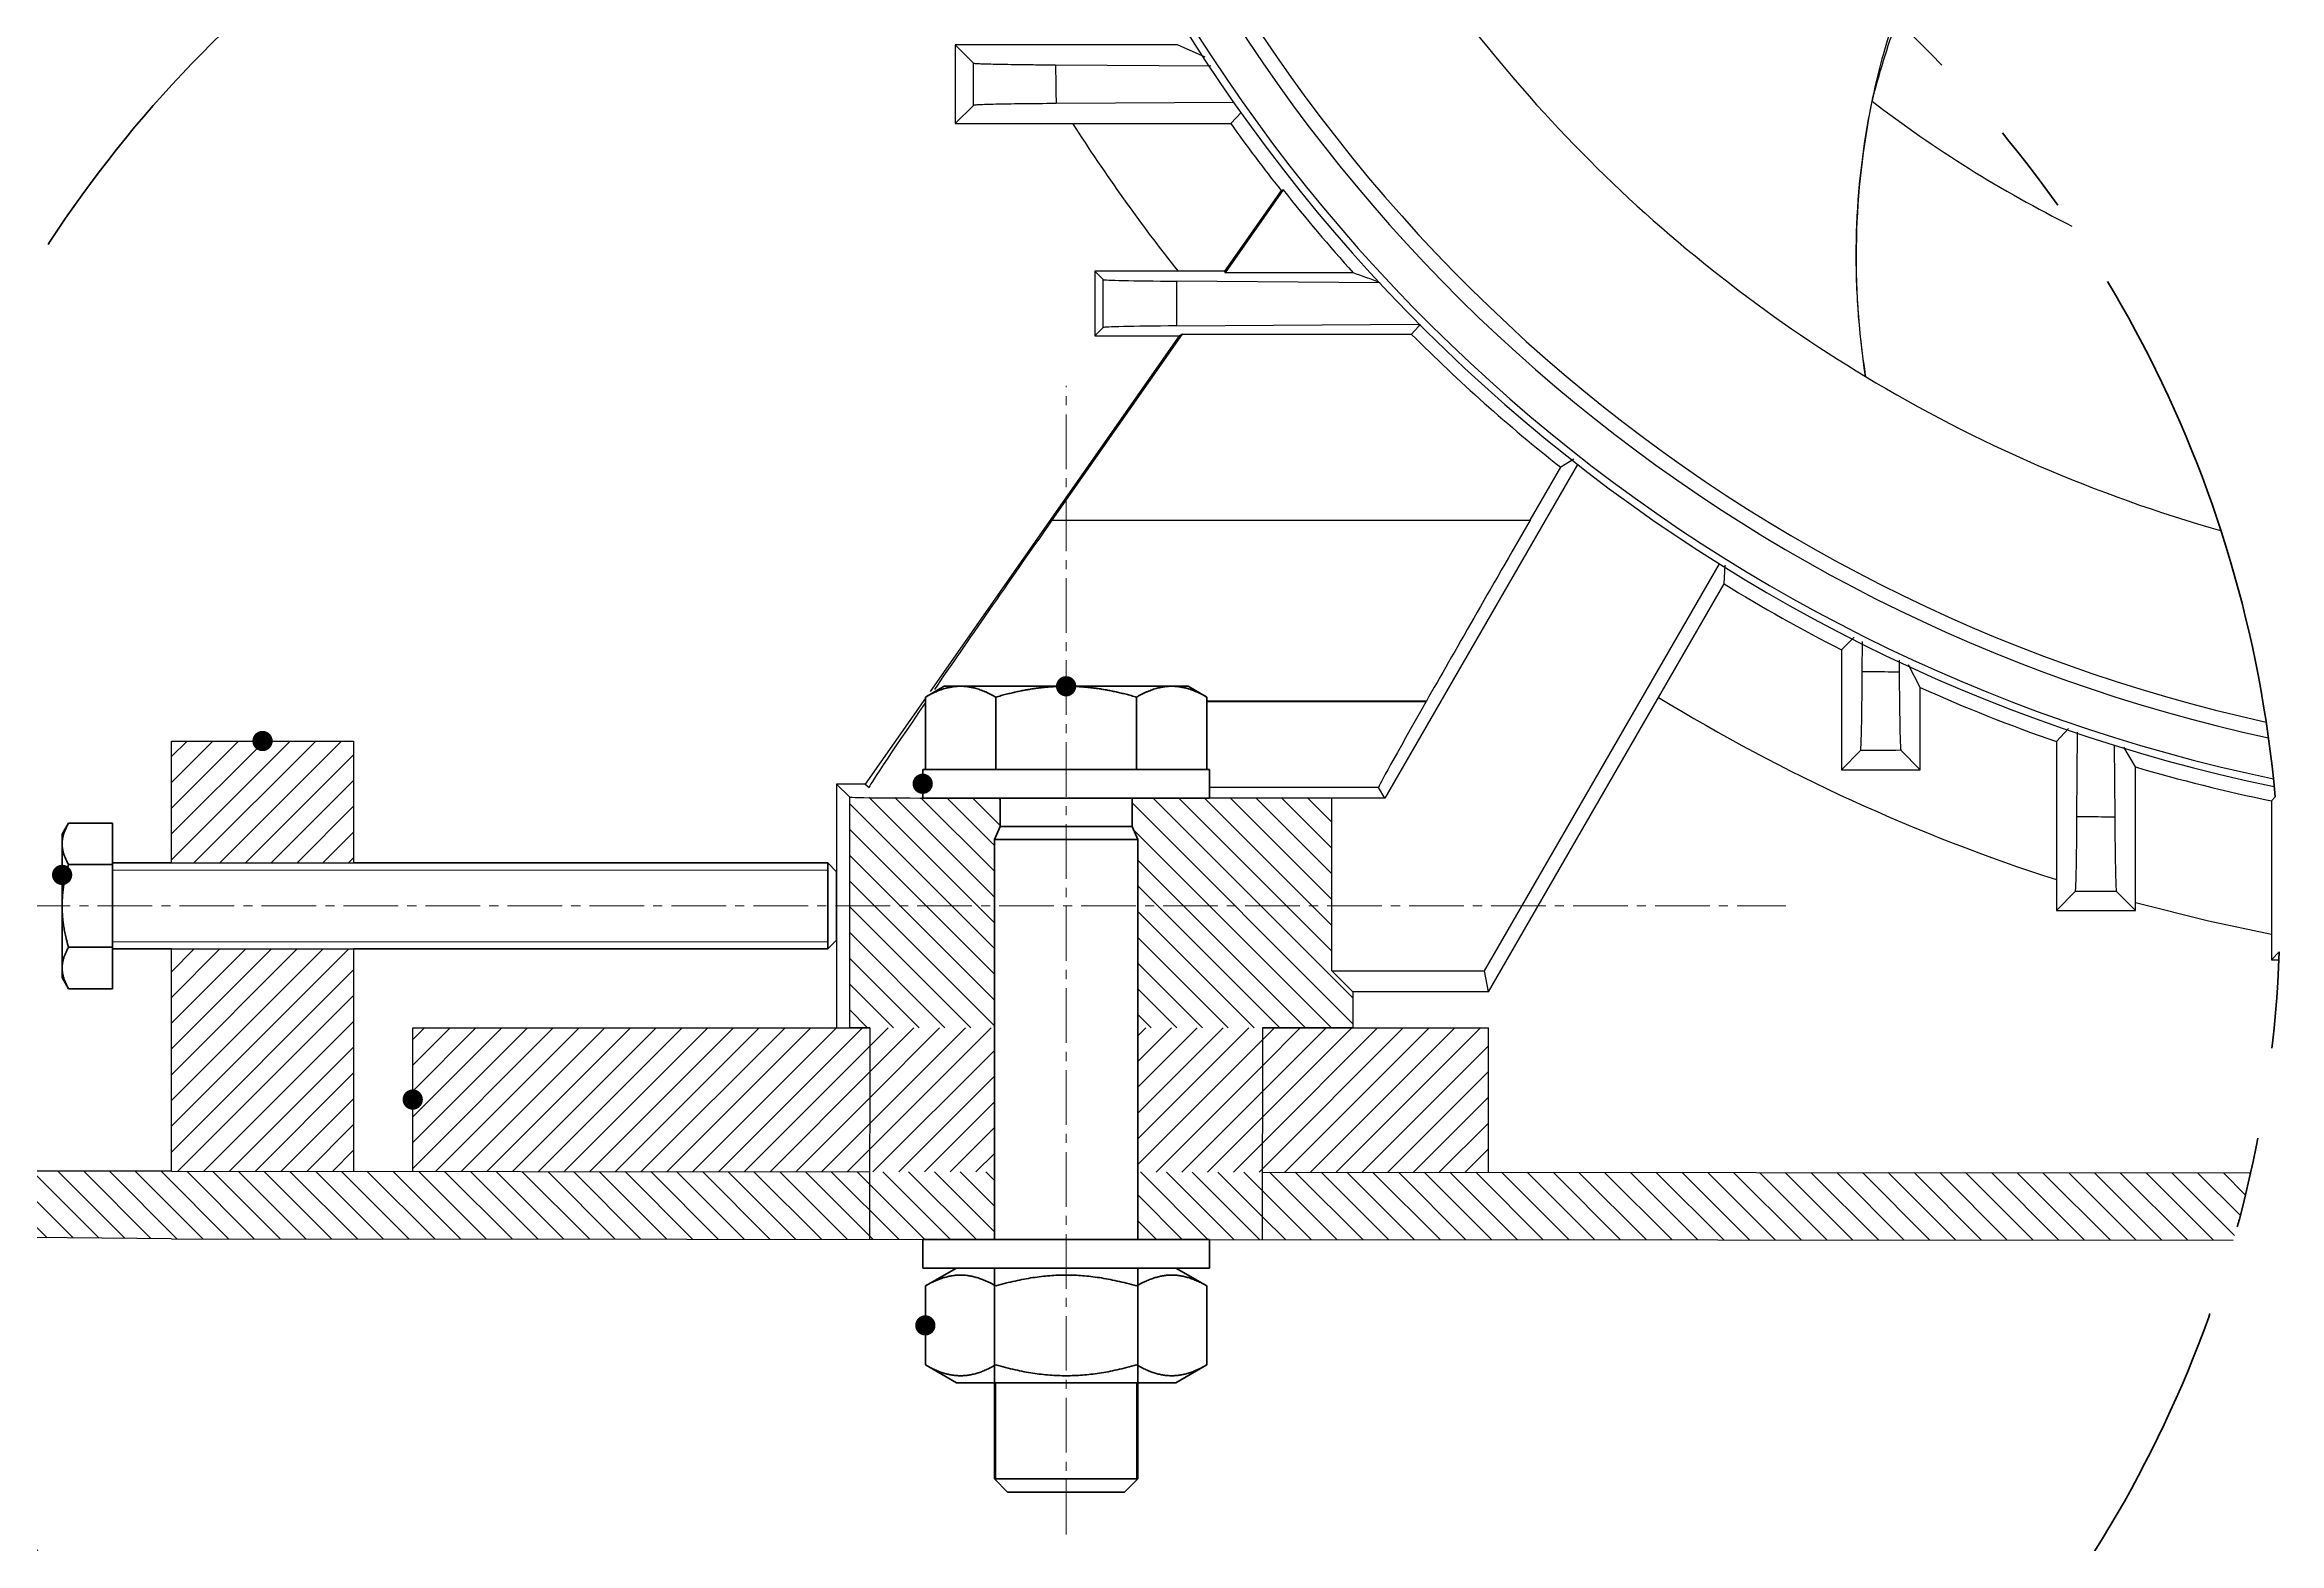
# Model space of a CAD drawing. Header units: millimetres. Extents: x 29178 to 37588, y 1365 to 7305.
# Drawn here: x 32577 to 33356, y 3973 to 4495 of the extents above; entities that cross this region are included whole.
import ezdxf

# ---------------------------------------------------------------- set-up
doc = ezdxf.new("R2010")
doc.units = ezdxf.units.MM
doc.linetypes.add('CENTER2', pattern=[28.575, 19.05, -3.175, 3.175, -3.175])
for name, color, linetype, lineweight in [('CENTRO', 1, 'CENTER2', 15), ('CORTE', 6, 'CENTER2', 35), ('Visível (ISO)', 7, 'Continuous', 35)]:
    doc.layers.add(name, color=color, linetype=linetype, lineweight=lineweight)

msp = doc.modelspace()

# ---------------------------------------------------------------- hatches: boundary and pattern name
h = msp.add_hatch(color=4)
h.dxf.hatch_style = 1
edge = h.paths.add_edge_path()
edge.add_arc((32933.36, 4271.54), 3.54, 0, 360)
h = msp.add_hatch(color=4)
h.dxf.hatch_style = 1
edge = h.paths.add_edge_path()
edge.add_arc((32653.22, 4252.45), 3.54, 0, 360)
h = msp.add_hatch()
h.set_pattern_fill('ANSI31', color=4, scale=2)
h.set_pattern_definition([(45, (285.103, 216.402), (-4.490128, 4.490128), [])])
h.paths.add_polyline_path([(32684.97, 4252.45), (32621.47, 4252.45), (32621.47, 4209.95), (32684.97, 4209.95)])
h = msp.add_hatch(color=4)
h.dxf.hatch_style = 1
edge = h.paths.add_edge_path()
edge.add_arc((32883.36, 4237.54), 3.54, 0, 360)
h = msp.add_hatch()
h.set_pattern_fill('ANSI31', color=4, scale=2, angle=90)
h.paths.add_polyline_path([(33026, 4172.32), (33026, 4194.95), (32958.36, 4194.95), (32958.36, 4152.45), (33001.8, 4152.45), (33033.36, 4152.45), (33033.36, 4164.95)])
h.paths.add_polyline_path([(33026, 4232.54), (32956.33, 4232.54), (32956.33, 4222.67), (32958.36, 4218.07), (32958.36, 4194.95), (33026, 4194.95)])
edge = h.paths.add_edge_path()
edge.add_line((32908.36, 4218.07), (32910.39, 4222.67))
edge.add_line((32910.39, 4222.67), (32910.39, 4232.54))
edge.add_line((32910.39, 4232.54), (32897.92, 4232.54))
edge.add_ellipse((32897.92, 4232.89), major_axis=(40, 0), ratio=0.008727, start_angle=180.5, end_angle=270, ccw=False)
edge.add_line((32857.92, 4232.89), (32857.92, 4194.95))
edge.add_line((32857.92, 4194.95), (32908.36, 4194.95))
edge.add_line((32908.36, 4194.95), (32908.36, 4218.07))
h.paths.add_polyline_path([(32908.36, 4194.95), (32857.92, 4194.95), (32857.92, 4152.45), (32864.92, 4152.45), (32908.36, 4152.45)])
h = msp.add_hatch(color=4)
h.dxf.hatch_style = 1
edge = h.paths.add_edge_path()
edge.add_arc((32583.36, 4205.78), 3.54, 0, 360)
h = msp.add_hatch()
h.set_pattern_fill('ANSI31', color=4, scale=2)
h.paths.add_polyline_path([(32684.97, 4179.95), (32621.47, 4179.95), (32621.47, 4120.54), (32684.97, 4125.76), (32684.97, 4166.09)])
h.paths.add_polyline_path([(32684.97, 4125.76), (32621.47, 4120.54), (32621.47, 4102.45), (32684.97, 4102.4)])
h.paths.add_polyline_path([(32864.92, 4152.45), (32705.58, 4152.45), (32705.58, 4102.39), (32864.88, 4102.27)])
h.paths.add_polyline_path([(33080.58, 4152.45), (33001.8, 4152.45), (33001.76, 4102.16), (33080.58, 4102.1)])
h = msp.add_hatch()
h.set_pattern_fill('ANSI31', color=4, scale=2)
h.paths.add_polyline_path([(32908.36, 4152.45), (32864.92, 4152.45), (32864.88, 4102.27), (32908.36, 4102.23)])
h.paths.add_polyline_path([(33001.8, 4152.45), (32958.36, 4152.45), (32958.36, 4102.2), (33001.76, 4102.16)])
h = msp.add_hatch(color=4)
h.dxf.hatch_style = 1
edge = h.paths.add_edge_path()
edge.add_arc((32705.58, 4127.45), 3.54, 0, 360)
h = msp.add_hatch()
h.set_pattern_fill('ANSI31', color=4, scale=2, angle=90)
h.paths.add_polyline_path([(32864.88, 4102.27), (32621.47, 4102.45), (32520.36, 4102.45, 0.013858), (32526.12, 4079.72), (32621.45, 4078.95), (32864.86, 4078.77)])
h.paths.add_polyline_path([(32908.36, 4102.23), (32864.88, 4102.27), (32864.86, 4078.77), (32908.36, 4078.73)])
h.paths.add_polyline_path([(33001.76, 4102.16), (32958.36, 4102.2), (32958.36, 4078.71), (32983.36, 4078.71), (33001.74, 4078.7)])
h.paths.add_polyline_path([(33346.24, 4101.9), (33001.76, 4102.16), (33001.74, 4078.66), (33340.23, 4078.4, 0.014328)])
h = msp.add_hatch(color=4)
h.dxf.hatch_style = 1
edge = h.paths.add_edge_path()
edge.add_arc((32884.28, 4048.71), 3.54, 0, 360)

# ---------------------------------------------------------------- linework, layer by layer
at = {"color": 7, "linetype": 'Continuous'}
for p, q in [((32972.24, 4495.2), (32894.69, 4495.2)), ((32901.1, 4488.79), (32894.69, 4495.2)), ((32894.69, 4495.2), (32894.69, 4467.7)), ((32981.86, 4490.91), (32972.24, 4495.2)), ((32929.67, 4488.18), (32983.76, 4487.84)), ((32901.04, 4474.06), (32894.69, 4467.7)), ((32991.84, 4475.06), (32929.86, 4474.67)), ((32990.74, 4467.7), (32994.46, 4471.72)), ((32894.69, 4467.7), (32990.74, 4467.7)), ((33008.27, 4444.4), (32988.52, 4416.2)), ((33009.02, 4444.57), (32988.79, 4415.68)), ((33009.02, 4444.57), (33008.27, 4444.4)), ((32988.52, 4416.2), (32943.42, 4416.2)), ((32946.31, 4413.31), (32943.42, 4416.2)), ((32943.42, 4416.2), (32943.42, 4393.7)), ((32946.31, 4396.6), (32946.31, 4413.31)), ((32971.88, 4412.75), (32971.88, 4397.16)), ((33042.56, 4412.23), (32971.88, 4412.75)), ((32988.52, 4416.2), (32988.79, 4415.68)), ((33033.46, 4415.68), (32988.79, 4415.68)), ((32972.77, 4393.7), (32885.92, 4269.67)), ((32973.77, 4394.23), (32928.39, 4329.41)), ((32946.31, 4396.6), (32943.42, 4393.7)), ((32943.42, 4393.7), (32972.77, 4393.7)), ((32971.88, 4397.16), (33056.44, 4397.78)), ((32973.77, 4394.23), (32972.77, 4393.7)), ((32973.77, 4394.23), (33053.8, 4394.23)), ((33111.6, 4348.87), (33044.44, 4232.54)), ((33095.1, 4329.41), (33105.77, 4347.89)), ((33110.37, 4350.76), (33105.77, 4347.89)), ((32928.39, 4329.41), (33095.1, 4329.41)), ((33079.16, 4172.32), (33161.08, 4314.2)), ((33162.71, 4307.21), (33163.15, 4313.75)), ((33080.58, 4164.95), (33162.71, 4307.21)), ((33208.07, 4288.65), (33203.61, 4284.24)), ((33210.91, 4276.74), (33210.98, 4287.17)), ((33203.61, 4284.24), (33203.61, 4242.45)), ((33223.74, 4280.67), (33223.77, 4276.56)), ((33231.11, 4271.08), (33226.99, 4279.02)), ((33231.11, 4242.45), (33231.11, 4271.08)), ((32884.28, 4267.34), (32863.36, 4237.45)), ((33058.94, 4266.33), (32982.43, 4266.33)), ((32982.43, 4266.17), (33058.85, 4266.17)), ((33058.94, 4266.33), (33058.85, 4266.17)), ((33282.85, 4256.76), (33278.61, 4252.23)), ((33285.76, 4226.15), (33285.97, 4255.58)), ((33210.31, 4249.15), (33203.61, 4242.45)), ((33224.36, 4249.2), (33231.11, 4242.45)), ((33278.61, 4252.23), (33278.61, 4193.37)), ((33298.75, 4251.13), (33298.93, 4226.02)), ((33306.11, 4243.42), (33302.07, 4250.27)), ((33203.61, 4242.45), (33231.11, 4242.45)), ((33306.11, 4193.37), (33306.11, 4243.42)), ((32863.36, 4237.45), (32853.36, 4237.45)), ((32857.92, 4232.89), (32853.36, 4237.45)), ((32853.36, 4237.45), (32853.36, 4152.45)), ((32857.92, 4152.45), (32857.92, 4232.89)), ((32863.36, 4237.45), (32864.71, 4236.26)), ((33044.44, 4232.54), (32897.92, 4232.54)), ((33042.29, 4236.26), (32983.36, 4236.26)), ((33044.44, 4232.54), (33042.29, 4236.26)), ((33354.88, 4233.03), (33353.61, 4231.56)), ((33353.61, 4231.56), (33353.61, 4176.22)), ((33285.18, 4199.94), (33278.61, 4193.37)), ((33299.5, 4199.98), (33306.11, 4193.37)), ((33278.61, 4193.37), (33306.11, 4193.37)), ((33356.29, 4178.9), (33353.61, 4176.22)), ((33353.61, 4176.22), (33356.18, 4176.22)), ((33026, 4172.32), (33079.16, 4172.32)), ((33026, 4172.32), (33033.36, 4164.95)), ((33080.58, 4164.95), (33079.16, 4172.32)), ((33080.58, 4164.95), (33033.36, 4164.95)), ((33033.36, 4164.95), (33033.36, 4152.45)), ((32853.36, 4152.45), (32857.92, 4152.45)), ((32864.92, 4152.45), (32857.92, 4152.45)), ((33026, 4152.45), (33001.8, 4152.45)), ((33033.36, 4152.45), (33026, 4152.45))]:
    msp.add_line(p, q, dxfattribs=at)
for p, q in [((32621.47, 4252.45), (32684.97, 4252.45)), ((32621.47, 4209.95), (32621.47, 4252.45)), ((32684.97, 4252.45), (32684.97, 4209.95)), ((33026, 4172.32), (33026, 4232.54)), ((32621.47, 4209.95), (32684.97, 4209.95)), ((32621.47, 4102.45), (32621.47, 4179.95)), ((32621.47, 4179.95), (32684.97, 4179.95)), ((32684.97, 4179.95), (32684.97, 4166.09)), ((32684.97, 4166.09), (32684.97, 4102.45)), ((32705.58, 4102.45), (32705.58, 4152.45)), ((32705.58, 4152.45), (32864.92, 4152.45)), ((32864.92, 4152.45), (32864.86, 4078.77)), ((33001.8, 4152.45), (33001.74, 4078.66)), ((33001.8, 4152.45), (33080.58, 4152.45)), ((33080.58, 4102.1), (33080.58, 4152.45)), ((32621.47, 4102.45), (32520.36, 4102.45)), ((32621.47, 4102.45), (32864.88, 4102.27)), ((33001.76, 4102.16), (33346.24, 4101.9)), ((32621.45, 4078.95), (32526.12, 4079.72)), ((32621.45, 4078.95), (33340.23, 4078.4))]:
    msp.add_line(p, q)
at = {"color": 1, "lineweight": 15}
for p, q in [((32621.47, 4207.45), (32684.97, 4207.45)), ((32621.47, 4182.45), (32684.97, 4182.45))]:
    msp.add_line(p, q, dxfattribs=at)
at = {"color": 7, "linetype": 'Continuous', "flags": 128}
for points in [[(33053.8, 4394.23), (33056.23, 4396.98), (33056.95, 4397.78)], [(33353.61, 4185.03), (33331.63, 4189.63), (33306.11, 4195.99)]]:
    msp.add_lwpolyline(points, dxfattribs=at)
at = {"color": 7, "linetype": 'Continuous'}
for radius, start, end in [(588.02, 199.31851, 258.3425), (585.4, 199.39932, 258.26169), (571.8, 199.86209, 257.79892), (566.61, 200.05875, 257.60225), (505.67, 211.11453, 238.88547), (425, 232.45598, 243.54166), (638.75, 212.66499, 218.34186), (593.1, 215.5395, 218.35631), (592.41, 218.38898, 222.04906), (592.41, 224.90874, 231.64686), (505.67, 238.88547, 254.21975), (593.1, 238.41452, 242.94725), (593.1, 245.89285, 250.8309), (638.75, 238.52785, 252.24831), (593.1, 253.62093, 258.35168)]:
    msp.add_arc((33473.36, 4812.45), radius, start, end, dxfattribs=at)
for centre, major_axis, ratio, start_param, end_param in [((32996.31, 4413.32), (50, 0), 0.013091, 3.154683, 4.20188), ((32996.31, 4396.59), (50, 0), 0.013091, 2.081305, 3.128503), ((32929.83, 4329.41), (63.03, 90), 0.010723, 1.578306, 2.293386), ((33096.01, 4329.41), (51.96, 90), 0.007558, 1.57516, 2.351831), ((32934.74, 4336.26), (70.03, 100), 0.010723, 2.359808, 3.140375), ((33100.03, 4336.26), (57.74, 100), 0.007558, 2.351831, 3.13723), ((32897.92, 4232.89), (40, 0), 0.008727, 3.150319, 4.712389)]:
    msp.add_ellipse(centre, major_axis=major_axis, ratio=ratio, start_param=start_param, end_param=end_param, dxfattribs=at)
for points, knots in [([(33222.03, 4504.46), (33220.64, 4500.25), (33219.35, 4495.99), (33217.13, 4487.97), (33216.19, 4484.22), (33214.47, 4476.73), (33213.7, 4472.99), (33210.26, 4454.25), (33208.84, 4439.24), (33208.66, 4420.44), (33208.7, 4416.67), (33208.95, 4409.16), (33209.16, 4405.42), (33210, 4394.25), (33210.88, 4386.86), (33212.06, 4379.53)], [0.3031289, 0.3031289, 0.3031289, 0.3031289, 0.375, 0.375, 0.4375, 0.4375, 0.5, 0.5, 0.75, 0.75, 0.8125, 0.8125, 0.875, 0.875, 1, 1, 1, 1]), ([(32901.1, 4488.79), (32901.16, 4488.73), (32901.85, 4488.66), (32903.82, 4488.57), (32904.63, 4488.55), (32906.54, 4488.49), (32907.64, 4488.46), (32910.11, 4488.41), (32911.48, 4488.38), (32914.53, 4488.33), (32916.17, 4488.31), (32919.66, 4488.27), (32921.51, 4488.25), (32925.43, 4488.21), (32927.51, 4488.2), (32929.67, 4488.18)], [0, 0, 0, 0, 0.25, 0.25, 0.375, 0.375, 0.5, 0.5, 0.625, 0.625, 0.75, 0.75, 0.875, 0.875, 1, 1, 1, 1]), ([(32929.67, 4488.18), (32929.72, 4484.48), (32929.78, 4480.78), (32929.83, 4477.08), (32929.84, 4476.28), (32929.85, 4475.47), (32929.86, 4474.67)], [0, 0, 0, 0, 0.002313669, 0.002313669, 0.002313669, 0.002816675, 0.002816675, 0.002816675, 0.002816675]), ([(32929.86, 4474.67), (32925.49, 4474.64), (32921.54, 4474.61), (32916.22, 4474.54), (32914.55, 4474.52), (32911.51, 4474.47), (32910.13, 4474.44), (32907.63, 4474.39), (32906.51, 4474.36), (32904.59, 4474.3), (32903.78, 4474.27), (32902.47, 4474.21), (32901.97, 4474.18), (32901.27, 4474.12), (32901.07, 4474.09), (32901.04, 4474.06)], [0, 0, 0, 0, 0.25, 0.25, 0.375, 0.375, 0.5, 0.5, 0.625, 0.625, 0.75, 0.75, 0.875, 0.875, 1, 1, 1, 1]), ([(33212.06, 4379.53), (33209.59, 4395.55), (33208.57, 4411.56), (33209.34, 4443.54), (33211.12, 4459.51), (33214.38, 4475.48)], [0, 0, 0, 0, 0.5, 0.5, 1, 1, 1, 1]), ([(33210.31, 4249.15), (33210.37, 4249.21), (33210.43, 4249.88), (33210.52, 4251.77), (33210.55, 4252.56), (33210.6, 4254.4), (33210.63, 4255.46), (33210.68, 4257.84), (33210.71, 4259.17), (33210.76, 4262.1), (33210.78, 4263.69), (33210.82, 4267.06), (33210.84, 4268.85), (33210.87, 4272.63), (33210.89, 4274.64), (33210.91, 4276.74)], [0, 0, 0, 0, 0.25, 0.25, 0.375, 0.375, 0.5, 0.5, 0.625, 0.625, 0.75, 0.75, 0.875, 0.875, 1, 1, 1, 1]), ([(33210.91, 4276.74), (33211.8, 4276.72), (33212.69, 4276.71), (33213.58, 4276.7), (33216.98, 4276.65), (33220.37, 4276.61), (33223.77, 4276.56)], [0, 0, 0, 0, 0.000551529, 0.000551529, 0.000551529, 0.002648098, 0.002648098, 0.002648098, 0.002648098]), ([(33223.77, 4276.56), (33223.8, 4272.43), (33223.84, 4268.7), (33223.9, 4263.66), (33223.92, 4262.08), (33223.97, 4259.19), (33223.99, 4257.87), (33224.04, 4255.5), (33224.07, 4254.44), (33224.13, 4252.59), (33224.16, 4251.82), (33224.21, 4250.56), (33224.24, 4250.08), (33224.3, 4249.41), (33224.33, 4249.23), (33224.36, 4249.2)], [0, 0, 0, 0, 0.25, 0.25, 0.375, 0.375, 0.5, 0.5, 0.625, 0.625, 0.75, 0.75, 0.875, 0.875, 1, 1, 1, 1]), ([(33285.18, 4199.94), (33285.24, 4200), (33285.3, 4200.64), (33285.39, 4202.45), (33285.41, 4203.2), (33285.47, 4204.97), (33285.49, 4205.98), (33285.54, 4208.25), (33285.57, 4209.51), (33285.61, 4212.3), (33285.64, 4213.81), (33285.7, 4218.61), (33285.73, 4222.18), (33285.76, 4226.15)], [0, 0, 0, 0, 0.25, 0.25, 0.375, 0.375, 0.5, 0.5, 0.625, 0.625, 0.75, 0.75, 1, 1, 1, 1]), ([(33285.76, 4226.15), (33287.07, 4226.14), (33288.38, 4226.12), (33289.69, 4226.11), (33292.76, 4226.08), (33295.85, 4226.05), (33298.93, 4226.02)], [0, 0, 0, 0, 0.000796051, 0.000796051, 0.000796051, 0.002669386, 0.002669386, 0.002669386, 0.002669386]), ([(33298.93, 4226.02), (33298.96, 4222.1), (33298.99, 4218.55), (33299.05, 4213.76), (33299.07, 4212.25), (33299.12, 4209.5), (33299.14, 4208.25), (33299.19, 4205.99), (33299.22, 4204.98), (33299.27, 4203.22), (33299.3, 4202.48), (33299.36, 4201.28), (33299.39, 4200.82), (33299.44, 4200.18), (33299.47, 4200.01), (33299.5, 4199.98)], [0, 0, 0, 0, 0.25, 0.25, 0.375, 0.375, 0.5, 0.5, 0.625, 0.625, 0.75, 0.75, 0.875, 0.875, 1, 1, 1, 1])]:
    msp.add_open_spline(points, degree=3, knots=knots, dxfattribs=at)
for points in [[(33214.38, 4475.48), (33216.76, 4485.07), (33219.64, 4494.43), (33222.99, 4503.56)], [(32901.04, 4474.06), (32901.06, 4478.96), (32901.08, 4483.87), (32901.1, 4488.79)], [(33042.86, 4412.23), (33039.7, 4413.38), (33036.56, 4414.53), (33033.46, 4415.68)], [(33224.36, 4249.2), (33219.67, 4249.18), (33214.99, 4249.17), (33210.31, 4249.15)], [(33299.5, 4199.98), (33294.72, 4199.97), (33289.95, 4199.96), (33285.18, 4199.94)]]:
    msp.add_open_spline(points, degree=3, dxfattribs=at)
at = {"layer": 'CENTRO'}
for p, q in [((32933.36, 3975.79), (32933.36, 4376.28)), ((32538.59, 4194.95), (33184.29, 4194.95))]:
    msp.add_line(p, q, dxfattribs=at)
at = {"layer": 'CORTE', "linetype": 'CENTER2', "ltscale": 10}
msp.add_arc((32933.36, 4194.95), 423.23, 5.16195, 357.82647, dxfattribs=at)
at = {"layer": 'Visível (ISO)'}
for p, q in [((32890.86, 4271.54), (32884.28, 4267.75)), ((32896.55, 4271.54), (32890.86, 4271.54)), ((32933.36, 4271.54), (32896.55, 4271.54)), ((32970.17, 4271.54), (32933.36, 4271.54)), ((32975.86, 4271.54), (32970.17, 4271.54)), ((32975.86, 4271.54), (32982.43, 4267.75)), ((32884.28, 4242.54), (32884.28, 4267.75)), ((32908.82, 4242.54), (32908.82, 4267.75)), ((32957.9, 4242.54), (32957.9, 4267.75)), ((32982.43, 4242.54), (32982.43, 4267.75)), ((32983.36, 4242.54), (32883.36, 4242.54)), ((32883.36, 4242.54), (32883.36, 4232.54)), ((32983.36, 4242.54), (32983.36, 4232.54)), ((32983.36, 4232.54), (32883.36, 4232.54)), ((32910.39, 4232.54), (32910.39, 4222.67)), ((32956.33, 4232.54), (32956.33, 4222.67)), ((32583.36, 4219.95), (32585.59, 4223.82)), ((32600.86, 4223.82), (32585.59, 4223.82)), ((32600.86, 4223.82), (32600.86, 4209.39)), ((32910.39, 4222.67), (32908.36, 4218.07)), ((32910.39, 4222.67), (32956.33, 4222.67)), ((32956.33, 4222.67), (32958.36, 4218.07)), ((32583.36, 4219.95), (32583.36, 4216.6)), ((32583.36, 4216.6), (32583.36, 4194.95)), ((32908.36, 4218.07), (32958.36, 4218.07)), ((32908.36, 4218.07), (32908.36, 4078.73)), ((32958.36, 4218.07), (32958.36, 4078.7)), ((32600.86, 4209.39), (32585.59, 4209.39)), ((32600.86, 4209.95), (32621.47, 4209.95)), ((32600.86, 4209.39), (32600.86, 4180.52)), ((32684.97, 4209.95), (32850.29, 4209.95)), ((32850.29, 4179.95), (32850.29, 4209.95)), ((32853.36, 4206.89), (32850.29, 4209.95)), ((32853.36, 4206.89), (32853.36, 4183.02)), ((32583.36, 4194.95), (32583.36, 4173.3)), ((32600.86, 4180.52), (32585.59, 4180.52)), ((32600.86, 4180.52), (32600.86, 4166.09)), ((32600.86, 4179.95), (32621.47, 4179.95)), ((32684.97, 4179.95), (32850.29, 4179.95)), ((32853.36, 4183.02), (32850.29, 4179.95)), ((32583.36, 4173.3), (32583.36, 4169.95)), ((32583.36, 4169.95), (32585.59, 4166.09)), ((32600.86, 4166.09), (32585.59, 4166.09)), ((32983.36, 4078.71), (32883.36, 4078.71)), ((32883.36, 4078.71), (32883.36, 4068.71)), ((32908.36, 4078.95), (32908.36, 4078.71)), ((32983.36, 4078.71), (32983.36, 4068.71)), ((32983.36, 4068.71), (32883.36, 4068.71)), ((32895.11, 4068.71), (32884.28, 4062.46)), ((32971.61, 4068.71), (32895.11, 4068.71)), ((32908.36, 4068.71), (32908.36, 3995.17)), ((32958.36, 4068.82), (32958.36, 4068.57)), ((32958.36, 4068.71), (32958.36, 3995.17)), ((32958.36, 4068.71), (32958.36, 3995.17)), ((32971.61, 4068.71), (32982.43, 4062.46)), ((32884.28, 4062.46), (32884.28, 4034.96)), ((32982.43, 4062.46), (32982.43, 4034.96)), ((32908.36, 4044.83), (32908.36, 3995.17)), ((32895.11, 4028.71), (32884.28, 4034.96)), ((32895.11, 4028.71), (32971.61, 4028.71)), ((32971.61, 4028.71), (32982.43, 4034.96)), ((32908.36, 3995.17), (32958.36, 3995.17)), ((32912.96, 3990.57), (32908.36, 3995.17)), ((32908.36, 3995.17), (32958.36, 3995.17)), ((32912.96, 3990.57), (32908.36, 3995.17)), ((32953.76, 3990.57), (32912.96, 3990.57)), ((32953.76, 3990.57), (32912.96, 3990.57)), ((32953.76, 3990.57), (32958.36, 3995.17)), ((32953.76, 3990.57), (32958.36, 3995.17))]:
    msp.add_line(p, q, dxfattribs=at)
at = {"layer": 'Visível (ISO)', "color": 1, "lineweight": 15}
for p, q in [((32600.86, 4207.45), (32621.47, 4207.45)), ((32684.97, 4207.45), (32850.29, 4207.45)), ((32600.86, 4182.45), (32621.47, 4182.45)), ((32684.97, 4182.45), (32850.29, 4182.45)), ((32908.86, 4028.71), (32908.86, 3995.17)), ((32957.86, 4028.71), (32957.86, 3995.17))]:
    msp.add_line(p, q, dxfattribs=at)
at = {"layer": 'Visível (ISO)'}
for points, weights in [([(32896.55, 4271.54), (32890.86, 4271.54), (32884.28, 4267.75)], [1, 1.0379548493, 1]), ([(32908.82, 4267.75), (32902.25, 4271.54), (32896.55, 4271.54)], [1, 1.0379548493, 1]), ([(32933.36, 4271.54), (32921.97, 4271.54), (32908.82, 4267.75)], [1, 1.0379548493, 1]), ([(32957.9, 4267.75), (32944.75, 4271.54), (32933.36, 4271.54)], [1, 1.0379548493, 1]), ([(32970.17, 4271.54), (32964.47, 4271.54), (32957.9, 4267.75)], [1, 1.0379548493, 1]), ([(32982.43, 4267.75), (32975.86, 4271.54), (32970.17, 4271.54)], [1, 1.0379548493, 1]), ([(32585.59, 4223.82), (32583.36, 4219.95), (32583.36, 4216.6)], [1, 1.0379548493, 1]), ([(32583.36, 4216.6), (32583.36, 4213.25), (32585.59, 4209.39)], [1, 1.0379548493, 1]), ([(32585.59, 4209.39), (32583.36, 4201.65), (32583.36, 4194.95)], [1, 1.0379548493, 1]), ([(32583.36, 4194.95), (32583.36, 4188.25), (32585.59, 4180.52)], [1, 1.0379548493, 1]), ([(32585.59, 4180.52), (32583.36, 4176.65), (32583.36, 4173.3)], [1, 1.0379548493, 1]), ([(32583.36, 4173.3), (32583.36, 4169.95), (32585.59, 4166.09)], [1, 1.0379548493, 1]), ([(32908.82, 4062.46), (32896.55, 4069.55), (32884.28, 4062.46)], [1, 1.15470053838, 1]), ([(32957.9, 4062.46), (32933.36, 4069.55), (32908.82, 4062.46)], [1, 1.15470053838, 1]), ([(32982.43, 4062.46), (32970.17, 4069.55), (32957.9, 4062.46)], [1, 1.15470053838, 1]), ([(32884.28, 4034.96), (32896.55, 4027.88), (32908.82, 4034.96)], [1, 1.15470053838, 1]), ([(32908.82, 4034.96), (32933.36, 4027.88), (32957.9, 4034.96)], [1, 1.15470053838, 1]), ([(32957.9, 4034.96), (32970.17, 4027.88), (32982.43, 4034.96)], [1, 1.15470053838, 1])]:
    msp.add_rational_spline(points, weights, degree=2, dxfattribs=at)

doc.saveas('drawing.dxf')
